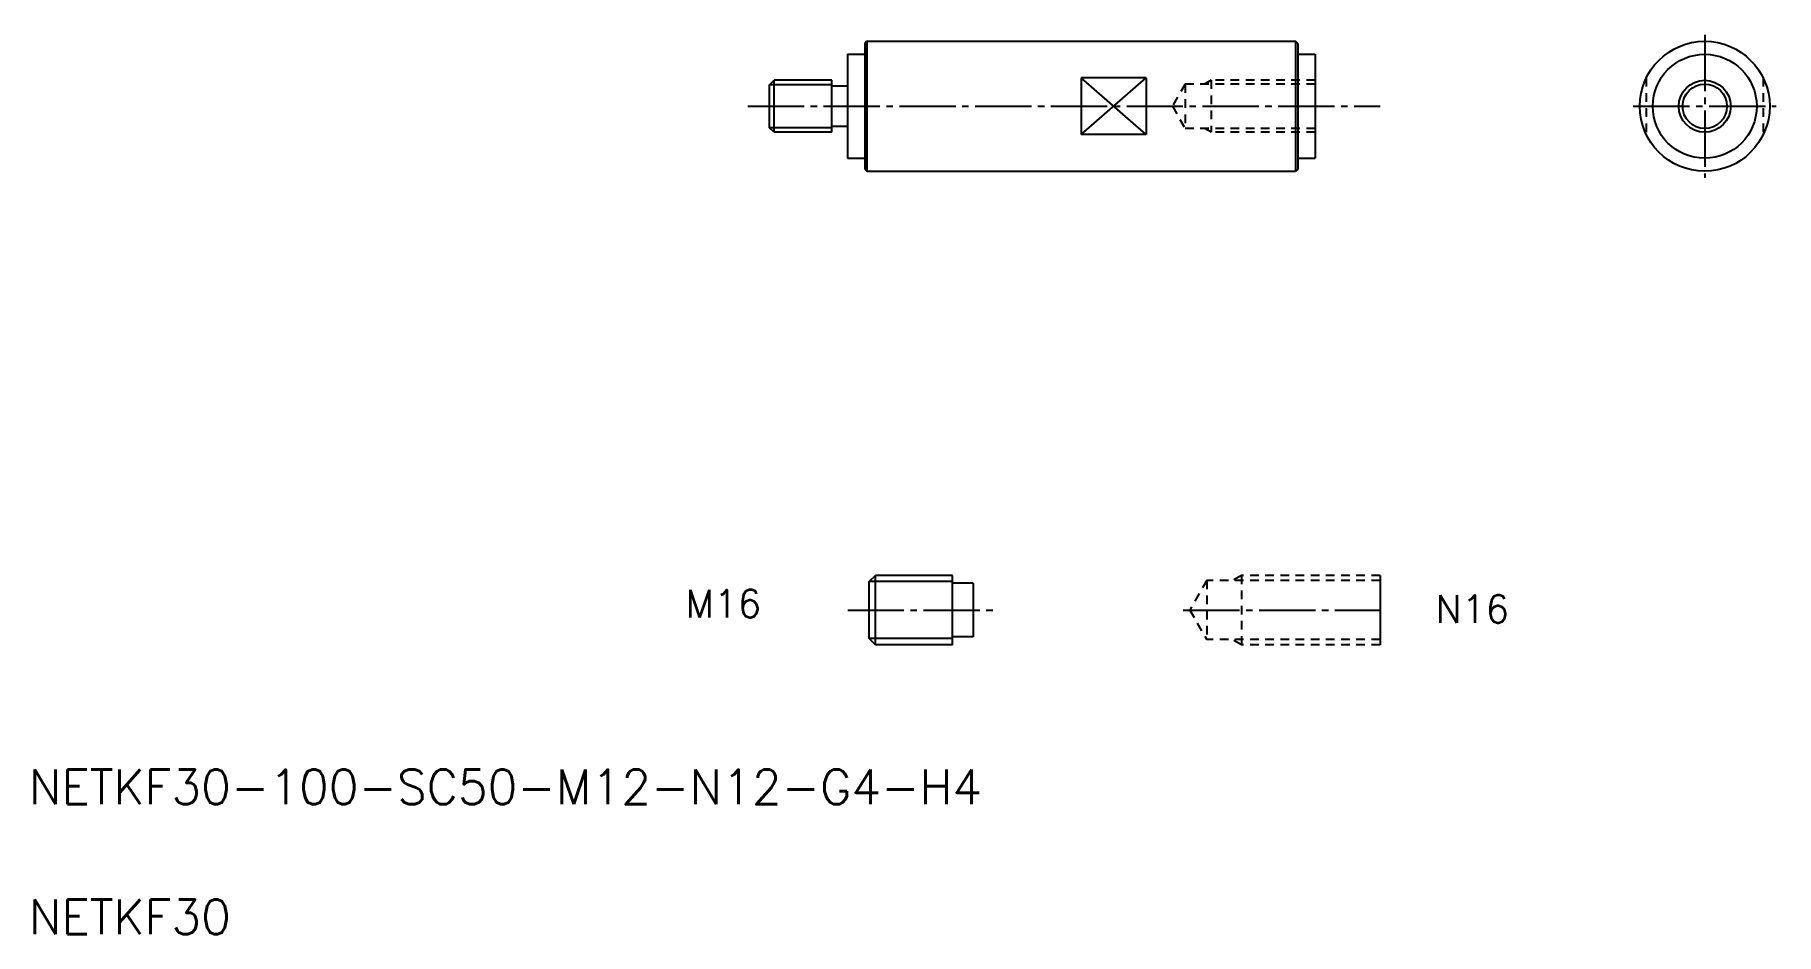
# Model space of a CAD drawing. Extents: x 21 to 424, y 20 to 228.
import ezdxf

# ---------------------------------------------------------------- set-up
doc = ezdxf.new("R2010")
doc.units = 0
doc.linetypes.add('CENTER', pattern=[17.5, 13, -1.5, 1.5, -1.5])
doc.linetypes.add('DASHED', pattern=[3.5, 2, -1.5])
doc.layers.get('0').update_dxf_attribs({"linetype": 'CONTINUOUS'})
doc.layers.add('CENTER', color=1, linetype='CENTER')
doc.styles.add('BIGFONT', font='txt.shx', dxfattribs={"height": 6.4, "bigfont": 'bigfont'})
doc.styles.get("Standard").update_dxf_attribs({"font": 'txt', "bigfont": 'BIGFONT'})

msp = doc.modelspace()

# ---------------------------------------------------------------- linework, layer by layer
at = {"color": 7, "linetype": 'CONTINUOUS'}
for p, q in [((213.53, 226.17), (213.03, 225.67)), ((213.03, 225.67), (213.03, 196.67)), ((213.53, 226.17), (312.53, 226.17)), ((213.53, 226.17), (213.53, 196.17)), ((313.03, 225.67), (312.53, 226.17)), ((312.53, 226.17), (312.53, 196.17)), ((313.03, 225.67), (313.03, 196.67)), ((209.03, 223.17), (213.03, 223.17)), ((209.03, 223.17), (209.03, 199.17)), ((313.03, 223.17), (317.03, 223.17)), ((317.03, 223.17), (317.03, 199.17)), ((191.03, 216.12), (192.08, 217.17)), ((205.43, 217.17), (192.08, 217.17)), ((192.08, 205.17), (192.08, 217.17)), ((205.43, 205.17), (205.43, 217.17)), ((263.03, 217.71), (263.03, 204.63)), ((278.03, 217.71), (263.03, 217.71)), ((278.03, 217.71), (278.03, 204.63)), ((191.03, 206.22), (191.03, 216.12)), ((209.03, 215.82), (205.43, 215.82)), ((192.08, 205.17), (191.03, 206.22)), ((205.43, 205.17), (192.08, 205.17)), ((209.03, 206.52), (205.43, 206.52)), ((278.03, 204.63), (263.03, 204.63)), ((209.03, 199.17), (213.03, 199.17)), ((313.03, 199.17), (317.03, 199.17)), ((213.03, 196.67), (213.53, 196.17)), ((213.53, 196.17), (312.53, 196.17)), ((313.03, 196.67), (312.53, 196.17)), ((214.09, 101.44), (215.49, 102.84)), ((214.09, 88.24), (214.09, 101.44)), ((215.49, 86.84), (215.49, 102.84)), ((233.29, 102.84), (215.49, 102.84)), ((233.29, 86.84), (233.29, 102.84)), ((238.09, 101.04), (233.29, 101.04)), ((238.09, 101.04), (238.09, 88.64)), ((332.03, 102.84), (332.03, 86.84)), ((238.09, 88.64), (233.29, 88.64)), ((215.49, 86.84), (214.09, 88.24)), ((233.29, 86.84), (215.49, 86.84))]:
    msp.add_line(p, q, dxfattribs=at)
at = {"color": 3, "linetype": 'CONTINUOUS'}
for p, q in [((263.03, 204.63), (278.03, 217.71)), ((278.03, 204.63), (263.03, 217.71)), ((205.43, 216.12), (191.03, 216.12)), ((205.43, 206.22), (191.03, 206.22)), ((233.29, 101.44), (214.09, 101.44)), ((233.29, 88.24), (214.09, 88.24))]:
    msp.add_line(p, q, dxfattribs=at)
at = {"color": 3, "linetype": 'DASHED'}
for p, q in [((293.03, 217.17), (291.51, 216.3)), ((317.03, 217.17), (293.03, 217.17)), ((293.03, 217.17), (293.03, 205.17)), ((393.52, 217.71), (393.52, 204.63)), ((420.52, 217.71), (420.52, 204.63)), ((287.03, 216.3), (284.07, 211.17)), ((317.03, 216.3), (287.03, 216.3)), ((287.03, 216.3), (287.03, 206.05)), ((284.07, 211.17), (287.03, 206.05)), ((317.03, 206.05), (287.03, 206.05)), ((293.03, 205.17), (291.51, 206.05)), ((317.03, 205.17), (293.03, 205.17)), ((292.03, 101.67), (288.08, 94.84)), ((292.03, 101.67), (292.03, 88.01)), ((332.03, 101.67), (292.03, 101.67)), ((300.03, 102.84), (298.01, 101.67)), ((300.03, 102.84), (300.03, 86.84)), ((332.03, 102.84), (300.03, 102.84)), ((288.08, 94.84), (292.03, 88.01)), ((332.03, 88.01), (292.03, 88.01)), ((300.03, 86.84), (298.01, 88.01)), ((332.03, 86.84), (300.03, 86.84))]:
    msp.add_line(p, q, dxfattribs=at)
at = {"color": 7, "linetype": 'CONTINUOUS'}
for radius in [15, 12, 5.12]:
    msp.add_circle((407.02, 211.17), radius, dxfattribs=at)
at = {"color": 3, "linetype": 'CONTINUOUS'}
msp.add_circle((407.02, 211.17), 6, dxfattribs=at)
at = {"layer": 'CENTER', "color": 1, "linetype": 'CENTER'}
for p, q in [((407.02, 227.67), (407.02, 194.67)), ((186.03, 211.17), (332.03, 211.17)), ((390.52, 211.17), (423.52, 211.17)), ((209.09, 94.84), (243.09, 94.84)), ((286.6, 94.84), (332.03, 94.84))]:
    msp.add_line(p, q, dxfattribs=at)

# ---------------------------------------------------------------- texts
at = {"color": 7, "linetype": 'CONTINUOUS', "style": 'BIGFONT'}
for s, p in [('M16', (171.61, 93.14)), ('N16', (344.86, 91.89))]:
    msp.add_text(s, height=6.4, dxfattribs=at).set_placement(p)
at = {"color": 7, "linetype": 'CONTINUOUS'}
for s, p in [('NETKF30-100-SC50-M12-N12-G4-H4', (20, 50)), ('NETKF30', (20, 20))]:
    msp.add_text(s, height=8, dxfattribs=at).set_placement(p)

doc.saveas('drawing.dxf')
